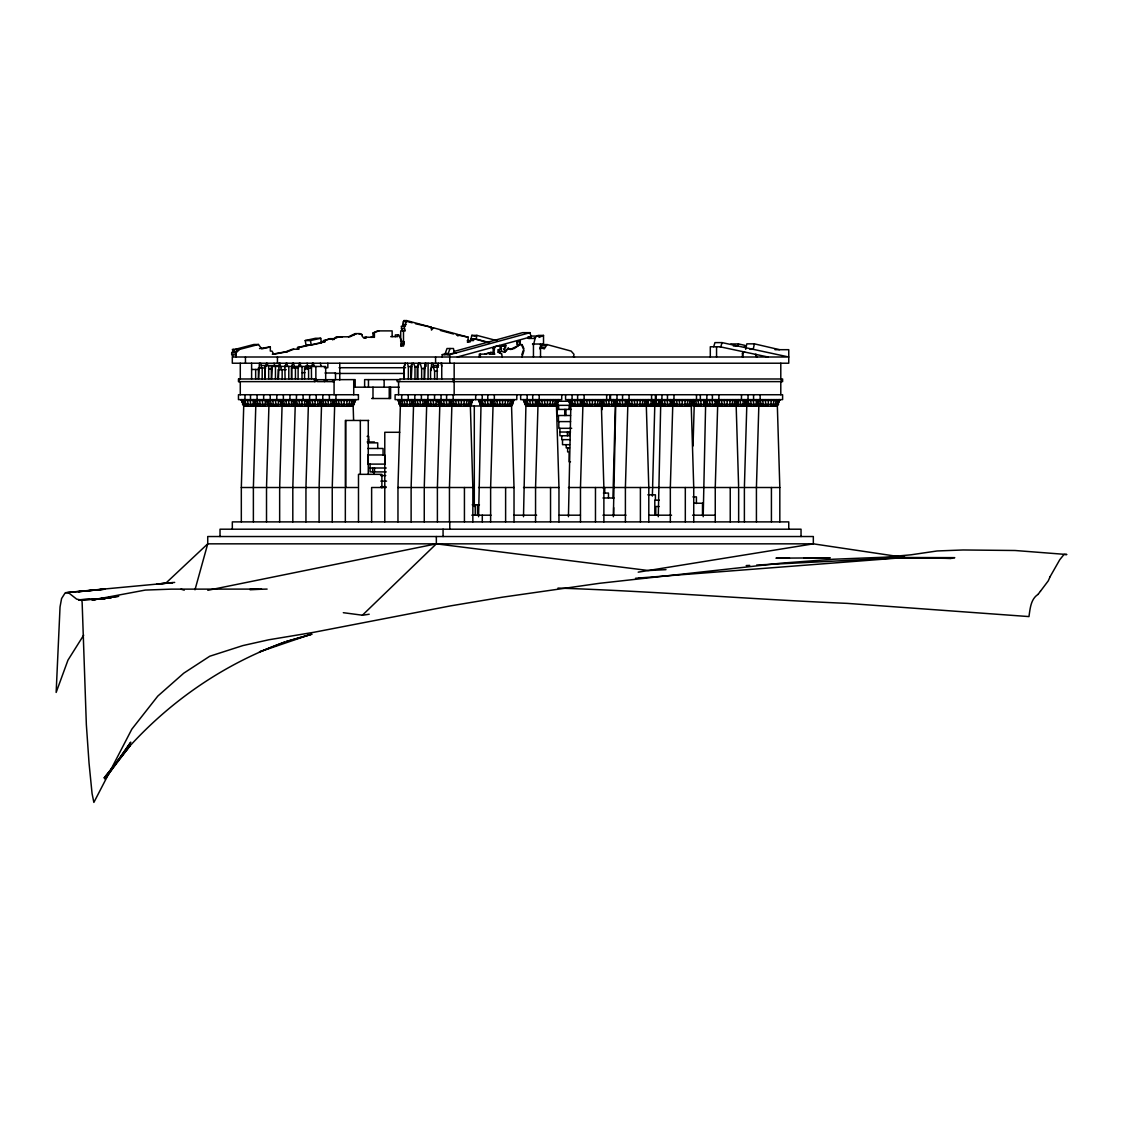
<?xml version="1.0" encoding="UTF-8"?>
<svg xmlns="http://www.w3.org/2000/svg" width="1123" height="1123" viewBox="0 0 1123 1123"><rect width="100%" height="100%" fill="white"/><g stroke="black" fill="none" stroke-linecap="round" stroke-linejoin="round"><path stroke-width="1.5" d="M278.448 399.62L278.392 406.189M291.587 399.62L291.531 406.189M317.879 399.62L317.823 406.189M331.032 399.62L330.976 406.189M409.895 399.62L409.839 406.189M423.034 399.62L422.978 406.189M490.456 406.189L490.512 399.62M535.376 406.189L535.432 399.62M580.31 406.189L580.352 399.62M611.726 399.62L611.67 406.189M625.23 406.189L625.286 399.62L627.799 406.189L625.399 487.508L625.399 521.886M651.158 399.62L651.101 406.189M670.15 406.189L670.291 399.62M715.07 406.189L715.211 399.62M743.173 399.62L743.117 406.189M756.312 400.462L756.256 406.189M253.194 406.189L253.251 399.62M265.253 406.189L265.309 399.62M304.684 406.189L304.74 399.62M344.115 406.189L344.171 399.62M436.131 406.189L436.187 399.62M449.27 406.189L449.326 399.62L451.853 406.189L449.453 487.508L449.453 521.886M461.328 406.189L461.385 399.62M502.5 406.189L502.557 399.62M547.434 406.189L547.491 399.62M592.354 406.189L592.411 399.62M637.274 406.189L637.331 399.62M682.194 406.189L682.251 399.62M703.672 406.189L703.728 401.767L705.862 406.189L703.63 400.462M727.128 406.189L727.185 399.62M768.3 406.189L768.357 399.62M241.319 521.886L241.319 487.508L243.719 406.189L241.277 399.62M266.516 521.886L266.516 487.508L268.916 406.189L266.474 399.62M279.655 521.886L279.655 487.508L282.055 406.189L279.627 399.62M292.808 521.886L292.808 487.508L295.209 406.189L292.766 399.62M305.947 521.886L305.947 487.508L308.348 406.189L305.905 399.62M319.1 521.886L319.1 487.508L321.501 406.189L319.058 399.62M332.24 521.886L332.24 487.508L334.64 406.189L332.197 399.62M397.963 521.886L397.963 487.508L400.364 406.189L397.921 399.62M411.116 521.886L411.116 487.508L413.517 406.189L411.074 399.62M424.255 521.886L424.255 487.508L426.656 406.189L424.213 399.62M478.58 516.734L480.981 406.189L478.538 399.62M523.5 516.734L525.901 406.189L523.458 399.62M568.435 516.734L570.835 406.189L568.392 399.62M602.082 409.656L602.195 406.189L659.58 406.189L658.415 399.62M612.933 497.826L615.334 406.189L612.891 399.62M613.228 399.62L615.699 406.189L613.355 516.734M652.365 496.113L654.765 406.189L652.323 399.62M658.232 399.62L660.675 406.189L658.275 516.734M693.031 445.985L694.196 406.189L692.975 404.364M744.381 521.886L744.381 487.508L746.781 406.189L744.338 399.62M268.916 406.189L280.778 406.189L281.354 401.767M265.969 366.407L266.46 363.22M266.951 399.62L267.639 406.189L243.719 406.189M293.931 406.189L293.089 400.462M307.07 406.189L307.421 404.364M333.363 406.189L332.534 399.62M346.502 406.189L347.189 399.62M425.378 406.189L424.55 399.62M438.517 406.189L438.868 404.364M451.671 406.189L452.007 404.364M463.715 406.189L464.403 399.62M504.901 406.189L505.575 399.62M549.821 406.189L550.509 399.62M594.741 406.189L595.429 399.62M614.056 406.189L614.393 404.364M639.661 406.189L640.349 399.62M653.488 406.189L652.66 399.62L655.144 406.189M684.595 406.189L685.283 399.62M692.919 406.189L693.27 404.364M729.515 406.189L730.203 399.62M745.504 406.189L744.675 399.62M770.701 406.189L771.375 399.62M311.829 366.561L312.475 363.22M744.198 347.414L745.04 345.379L738.457 343.947L738.05 345.996L733.347 345.996M298.69 366.337L299.322 363.22M497.096 340.69L476.882 335.37L471.786 335.37L471 339.034L476.11 339.034L489.558 342.669M476.11 339.034L476.882 335.37M539.77 348.846L542.535 344.579L547.098 344.579L571.158 351.092L574.021 354.363L573.502 356.721L574.527 357.002M547.098 344.579L544.318 348.846L541.468 348.074M745.672 349.281L746.837 343.849L754.389 343.849L779.516 349.688M754.389 343.849L753.224 349.281L749.953 349.281M470.748 340.564L471.141 338.753L473.92 338.753L488.421 342.669M473.92 338.753L473.527 340.564L467.266 340.564M279.206 363.22L278.378 378.984M533.074 344.017L533.453 344.929L535.138 338.444L528.329 338.444L531.614 336.058L539.068 336.058L539.068 337.405L543.518 335.412L543.518 344.017L532.456 344.017M600.272 406.189L602.405 399.62M692.259 399.62L690.112 406.189M194.981 589.814L207.727 543.841L207.727 536.527L813.333 536.527L813.333 543.841L638.201 572.154M417.924 378.984L417.924 367.235L419.033 363.22M259.413 363.22L258.571 378.984M271.612 378.984L272.342 366.407M405.024 363.22L404.055 366.674L404.055 378.984M425.224 363.22L424.578 378.984M425.673 363.22L424.199 368.498L424.199 378.984M431.681 363.22L431.035 370.59M438.307 363.22L437.17 367.277L437.17 378.984M292.668 363.22L291.727 366.407L291.727 378.984M354.363 403.073L355.135 400.462M471.183 404.364L471.955 401.767M512.748 403.073L513.66 399.62M557.668 403.073L558.594 399.62M602.602 403.073L603.514 399.62M647.522 403.073L648.434 399.62M692.442 403.073L693.368 399.62M737.376 403.073L738.148 400.462M713.695 346.768L714.944 342.613L722.061 342.613L788.753 357.002L232.307 357.002L232.307 363.22L788.753 363.22L788.753 349.688L774.982 349.688M722.061 342.613L720.812 346.768L710.298 346.768L710.298 357.002M513.66 400.462L511.288 406.189M558.594 400.462L556.222 406.189M648.434 400.462L646.062 406.189M693.368 400.462L690.996 406.189M353.591 420.03L353.169 406.189L355.612 399.62M472.853 521.886L472.853 487.508L470.369 406.189L472.811 399.62M514.025 521.886L514.025 487.508L511.555 406.189L513.997 399.62M558.959 521.886L558.959 487.508L556.475 406.189L558.917 399.62M603.879 521.886L603.879 487.508L601.409 406.189L603.851 399.62M779.825 521.886L779.825 487.508L777.355 406.189L779.797 399.62M285.074 366.407L286.112 363.22M1050.103 576.675L1059.761 559.731L1064 554.481L1066.85 554.509L1015.024 550.495L963.071 549.975L937.087 550.972L911.118 554.79L885.135 557.19L833.182 559.24L781.229 563.17L599.401 583.314L502.627 597.155L450.674 605.859L313.654 632.333L268.832 639.773L242.863 645.585L209.748 656.239L183.779 673.168L157.796 696.092L131.826 729.178L93.869 802.412L92.058 793.498L89.04 763.149L86.345 724.546L82.119 601.886L81.516 600.075L76.687 599.149L68.503 592.733L65.204 592.832L61.583 598.545L60.038 606.925L56.15 692.442L67.956 660.156L83.678 635.155M405.614 363.22L404.224 367.235L404.224 378.984M348.72 406.189L349.983 399.62M437.549 367.165L438.321 364.947M465.933 406.189L467.196 399.62M507.105 406.189L508.382 399.62M552.025 406.189L553.302 399.62M596.959 406.189L598.222 399.62M641.879 406.189L643.142 399.62M686.799 406.189L688.076 399.62M731.733 406.189L732.996 399.62M772.905 406.189L774.182 399.62M444.806 354.671L447.01 348.509L453.453 348.509L454.366 352.875L456.247 352.875M450.028 348.509L447.824 354.671L454.366 352.875M402.511 326.33L403.199 321.557L406.68 321.557L406.68 320.588L403.887 320.588L403.887 321.557M405.979 321.557L405.291 326.33L401.22 326.33L402.511 330.864M521.816 354.671L523.95 348.762L522.097 344.607L519.767 344.607L519.767 340.943L520.398 344.607M521.956 357.002L523.95 350.629M1050.103 576.689L1048.292 580.816L1040.445 591.245M418.682 363.22L417.223 366.603L417.223 378.984M493.769 354.222L492.913 352.58L493.713 346.867L499.721 345.491L501.546 348.818L498.191 349.871L498.191 352.159L501.588 353.815L502.318 357.002M484.645 354.124L491.2 352.369L489.221 354.222L494.794 354.222L493.923 352.58L494.738 346.867M350.601 406.189L352.369 399.62M467.814 406.189L469.582 399.62M508.986 406.189L510.754 399.62M553.92 406.189L555.688 399.62M598.84 406.189L600.608 399.62M643.76 406.189L645.528 399.62M688.694 406.189L690.448 399.62M733.614 406.189L735.383 399.62M774.8 406.189L776.555 399.62M404.14 343.512L403.494 346.01L400.7 346.01L401.346 343.512L404.14 343.512L403.494 341.42L400.7 341.42L400.7 330.864L405.291 330.864L403.999 326.33M1038.031 594.404L1040.445 591.245M352.032 406.189L354.18 399.62M469.246 406.189L471.379 399.62M510.418 406.189L512.565 399.62M555.338 406.189L557.485 399.62M645.192 406.189L647.339 399.62M735.046 406.189L737.179 399.62M776.218 406.189L778.365 399.62M503.876 349.506L505.715 345.28L505.715 347.218L503.876 349.506L505.729 351.148M776.99 406.189L779.474 399.62M352.903 406.189L355.275 399.62M470.116 406.189L472.348 399.62M601.142 406.189L603.514 400.462L605.058 406.189M735.916 406.189L738.288 399.62M777.102 406.189L779.334 399.62M693.733 521.886L693.733 487.508L691.249 406.189L693.691 399.62M738.653 521.886L738.653 487.508L736.183 406.189L738.611 399.62M105.408 778.772L130.773 742.163L104.804 778.885L130.17 745.588L104.2 777.846L130.17 745.588M467.828 341.982L468.235 337.223L459.209 334.78L457.861 335.959L457.861 334.415L433.464 327.818L431.471 330.078L431.471 327.284L406.68 320.588M1038.017 594.404C1030.717 599.135 1030.142 608.624 1028.963 616.583L847.163 603.374C750.697 599.275 654.442 591.274 557.963 588.087M129.566 746.346C172.03 699.685 225.4 663.412 284.821 642.019L259.455 651.887L311.408 634.158L286.028 641.612L312.012 634.242M236.237 354.826L231.689 354.826L231.689 352.664L233.921 350.474M238.034 349.393L234.679 352.664L233.57 349.393M231.689 352.664L236.237 352.664L239.592 349.393L258.444 344.48L261.757 348.916L270.32 346.923L270.32 351.092L272.019 351.092L273.731 354.208L287.221 351.752L293.805 349.211M742.443 357.002L742.443 353.198L744.605 351.934M742.443 353.198L744.184 351.934M505.097 351.148L508.031 348.312L510.923 349.45L514.488 348.411L518.826 345.337L516.987 344.607L516.987 341.785L519.767 340.943M504.255 349.506L505.476 351.148L504.522 352.327L508.663 348.312M165.895 583.104L207.727 543.841L813.333 543.841L904.913 557.513L635.506 578.275M533.902 338.444L537.201 336.058M508.031 348.312L510.291 349.45L518.826 345.337M332.464 338.683L332.464 339.595L335.805 337.377L340.985 336.802L349.913 336.802L356.538 333.629M332.464 339.595L337.223 337.377L342.389 336.802M348.495 336.802L355.121 333.629L360.02 333.629L362.182 334.696L362.182 336.254L363.992 338.191L366.07 338.191L366.07 337.097M373.018 337.363L373.018 333.012L377.496 330.892L392.138 330.892L392.138 336.633M373.018 333.012L378.914 330.892M273.731 354.208L272.313 354.208L285.803 351.752L292.387 349.211L298.957 349.211L298.957 347.498L318.553 343.175M498.191 349.871L501.546 348.818M491.2 352.369L485.655 354.124L479.296 354.124L479.296 357.002M498.191 352.159L501.756 351.148L498.444 352.159L501.588 353.815M320.392 342.459L329.671 338.683L333.868 338.683L333.868 339.595M323.494 340.55L331.088 338.683M516.987 341.785L520.398 340.943M442.237 357.002L442.237 354.671L447.151 353.324M453.818 351.499L522.574 332.661L530.028 332.661L531.039 336.816L457.328 357.002M442.237 354.671L449.691 354.671L530.028 332.661M235.044 349.393L253.896 344.48L258.444 344.48M501.012 346.375L505.336 345.28M505.715 345.28L499.96 346.74L500.914 348.818M259.525 348.579L270.32 346.923M305.217 340.55L315.493 338.276L320.715 338.276L321.515 342.796L311.253 345.07L306.032 345.07L305.217 340.55L310.439 340.55L320.715 338.276M297.539 349.211L297.539 347.498L308.572 345.07M324.912 340.55L324.912 341.771L320.266 342.796L321.515 342.796M207.811 590.305L436.342 543.841L648.547 570.54L665.981 569.642M369.2 614.225L362.308 615.306L436.342 543.841L436.342 536.527M104.565 598.419L92.718 599.654L118.701 596.271L93.321 599.808L145.274 590.08L171.257 589.14L257.841 589.098M107.948 598.068L111.331 597.717L107.696 598.04M78.231 591.709L104.2 589.14M79.101 599.864L104.242 598.377M172.338 582.655L65.808 592.621M156.757 584.058L174.683 582.416M78.835 591.653L104.804 589.196L67.619 592.509M157.36 584.044L172.591 582.655M92.114 599.584L105.646 598.475M90.907 599.584L105.365 598.475M91.51 599.598L105.043 598.601M746.205 565.571L749.701 565.402M756.677 565.037L904.913 557.513M78.764 599.78L90.303 599.443L78.498 599.78M267.106 589.084L249.783 589.519L261.631 589.238M830.332 557.836L803.745 558.061M789.497 558.075L775.965 558.159L829.125 557.836M403.199 324.449L405.979 324.449M431.471 327.284L415.468 323.719M430.671 327.818L433.464 327.818M401.22 328.66L403.999 328.66M362.182 334.696L358.602 333.629M459.209 334.78L456.429 334.78L468.235 337.223M352.44 335.286L353.857 335.286M537.945 335.412L543.518 335.412M390.734 336.633L397.71 336.633L397.71 334.893M528.049 336.816L531.039 336.816M335.805 337.377L337.223 337.377M528.063 337.63L529.789 338.444M323.494 341.771L324.912 341.771M404.14 341.939L400.7 341.42M467.266 341.982L470.046 341.982L470.046 340.564M730.905 343.947L738.457 343.947M400.7 344.747L403.494 344.747M540.107 347.232L544.655 347.232M297.539 347.498L298.957 347.498M492.913 348.649L493.923 348.649M239.592 349.393L232.349 349.393L233.458 352.664M285.803 351.752L287.221 351.752M492.913 352.58L493.923 352.58M756.298 354.461L755.428 354.461L756.467 357.002M260.676 363.22L261.322 365.522L266.502 365.522M432.846 363.22L433.464 365.424L438.644 365.424M278.518 365.607L264.86 365.607L264.86 378.984M313.415 366.21L305.498 366.21L305.498 369.439M279.515 366.407L271.331 366.407L271.331 378.984M293.075 366.407L280.118 366.407L280.118 363.22M293.524 363.22L294.366 366.421L299.546 366.421M407.41 363.22L408.365 366.603L411.636 366.603M413.475 363.22L414.991 366.603L418.275 366.603M414.991 367.235L417.924 367.235M438.223 367.235L431.695 367.235L430.544 369.341L430.544 378.984M324.35 367.726L327.832 367.726L327.832 363.22M339.062 367.726L405.557 367.726M265.73 367.993L258.402 367.993L258.402 378.984M298.367 367.895L291.447 367.895L291.447 378.984M311.506 368.232L304.586 368.232L304.586 378.984M420.17 363.22L421.644 368.498L424.578 368.498M268.692 368.99L271.612 368.99M251.608 369.467L258.571 369.467M286.211 369.664L278.111 369.664L278.111 378.984M433.31 367.235L434.629 371.095L437.549 371.095M302.017 372.682L304.951 372.682M325.038 373.004L335.51 373.004L335.51 379.714M334.71 373.454L404.392 373.454M315.858 378.984L238.469 378.984L238.469 381.623L315.858 381.623L315.858 366.477M314.44 379.714L355.177 379.616L355.177 387.182M400.462 379.616L364.624 379.616L364.624 387.182M334.078 381.623L326.793 381.623L326.793 379.714M354.447 387.182L399.156 387.182M371.629 398.511L390.607 398.511L390.607 387.182M241.277 400.462L278.448 400.462M279.627 400.462L291.587 400.462M292.766 400.462L317.879 400.462M319.058 400.462L331.032 400.462M332.197 400.462L355.612 400.462M397.921 400.462L409.895 400.462M411.074 400.462L423.034 400.462M424.213 400.462L472.811 400.462M478.538 400.462L513.997 400.462M523.458 400.462L558.917 400.462M568.392 400.462L611.726 400.462M612.891 400.462L651.158 400.462M652.323 400.462L743.173 400.462M744.338 400.462L779.797 400.462M557.598 401.248L569.389 401.248M242.498 404.364L354.391 404.364M399.142 404.364L471.604 404.364M479.76 404.364L490.484 404.364M490.583 399.62L491.804 404.364L512.776 404.364M524.68 404.364L535.404 404.364M535.517 399.62L536.724 404.364L557.71 404.364M569.6 404.364L580.338 404.364M580.437 399.62L581.658 404.364L625.258 404.364M626.578 404.364L658.99 404.364M659.454 404.364L670.178 404.364M670.291 400.462L671.498 404.364L715.098 404.364M715.211 400.462L716.432 404.364L778.576 404.364M557.387 405.333L571.074 405.333M469.372 405.993L480.49 405.993M282.055 406.189L320.223 406.189L319.774 401.767M321.501 406.189L353.169 406.189M400.364 406.189L412.225 406.189L411.79 401.767M413.517 406.189L470.369 406.189M480.981 406.189L511.555 406.189M525.901 406.189L556.475 406.189M570.835 406.189L601.409 406.189M660.675 406.189L691.249 406.189M694.196 406.189L736.183 406.189M736.506 406.189L777.355 406.189M571.228 409.418L557.247 409.418L557.247 415.51L570.582 415.51M368.737 420.465L345.351 420.465L345.337 521.886M570.61 421.602L558.44 421.602L558.44 415.51M571.705 428.312L558.819 428.312L558.819 421.602M559.914 432.032L570.498 432.032M399.76 432.285L384.782 432.285L384.782 521.886M367.151 436.37L368.723 436.37L368.723 441.971M570.189 439.654L561.767 439.654L561.767 435.752M367.151 441.971L374.408 441.971M367.67 442.855L377.707 442.855L377.707 448.47M569.586 444.68L562.511 444.68L562.511 439.654M569.586 447.895L566.217 447.895L566.217 444.68M367.67 448.47L383.069 448.47L383.069 454.955M570.484 461.792L569.094 461.792L569.094 451.909L567.634 451.909L567.634 447.895M385.245 464.108L367.895 464.108L367.895 454.955L384.74 454.955L384.74 464.108M370.085 468.01L386.228 468.01M386.228 471.913L370.085 471.913L370.085 464.108M380.557 475.562L385.736 475.562M380.851 481.121L386.565 481.121M380.851 486.68L386.003 486.68M241.319 487.508L265.337 487.508M266.516 487.508L278.49 487.508M279.655 487.508L291.629 487.508M292.808 487.508L304.768 487.508M305.947 487.508L317.921 487.508M319.1 487.508L331.06 487.508M332.24 487.508L344.214 487.508M345.337 487.508L357.311 487.508M386.101 487.508L371.629 487.508L371.629 521.886M397.963 487.508L409.937 487.508M411.116 487.508L423.076 487.508M424.255 487.508L472.853 487.508M478.58 487.508L514.025 487.508M523.5 487.508L558.959 487.508M568.435 487.508L611.754 487.508M612.933 487.508L651.186 487.508M652.365 487.508L738.653 487.508M740.169 487.508L743.201 487.508M744.381 487.508L779.825 487.508M603.177 488.14L604.721 488.14L604.721 493.067M603.416 493.067L608.469 493.067L608.469 497.994M647.831 494.822L655.397 494.822L655.397 499.917M692.933 496.899L696.414 496.899L696.414 503.553M602.967 497.994L614.028 497.994M659.299 500.184L654.807 500.184L654.807 515.19M693.86 503.244L703.237 503.244M472.221 504.817L479.437 504.817M659.075 506.529L655.79 506.529L655.79 515.19M471.828 515.19L491.046 515.19M513.829 515.19L536.612 515.19M559.226 515.19L580.423 515.19M602.967 515.19L625.988 515.19M648.771 515.19L671.554 515.19M692.582 515.19L715.365 515.19M904.029 557.612L954.775 557.696L902.218 557.64L952.36 558.285L925.773 557.78L951.153 558.398L896.786 557.598M639.015 577.755L644.321 578.177M343.315 612.695L362.406 615.207M719.955 346.768L767.978 357.002M471.786 335.37L475.155 336.254M542.535 344.579L545.75 345.449M403.887 320.588L412.155 322.82M440.427 330.457L453.439 333.98M471.141 338.753L472.179 339.034M180.985 589.182L184.256 590.165M501.49 351.148L504.522 352.327M716.432 404.364L717.653 406.189L715.253 487.508L715.253 521.886M671.498 404.364L672.733 406.189L670.333 487.508L670.333 521.886M615.755 406.189L613.312 400.462M581.658 404.364L582.879 406.189L580.479 487.508L580.479 521.886M536.724 404.364L537.959 406.189L535.559 487.508L535.559 521.886M491.804 404.364L493.025 406.189L490.625 487.508L490.625 521.886M757.899 404.364L759.092 406.189M744.675 400.462L747.048 406.189M717.906 406.189L715.533 399.62M672.986 406.189L670.613 399.62M653.839 404.364L655.032 406.189M628.066 406.189L625.693 399.62M615.601 406.189L613.355 399.62M583.132 406.189L580.759 399.62M538.212 406.189L535.839 399.62M493.292 406.189L490.919 399.62M425.729 404.364L426.922 406.189M399.437 404.364L400.63 406.189M333.713 404.364L334.907 406.189L332.675 399.62M294.282 404.364L295.461 406.189M267.99 404.364L269.183 406.189M254.837 404.364L256.03 406.189M243.986 406.189L241.613 400.462M759.204 406.189L756.72 399.62L757.506 403.073M745.981 404.364L747.146 406.189M718.018 406.189L715.674 399.62M694.576 406.189L692.231 400.462M673.098 406.189L670.754 399.62M628.178 406.189L625.834 399.62M601.381 404.364L602.56 406.189M583.244 406.189L580.9 399.62M571.2 406.189L568.715 399.62M538.324 406.189L535.98 399.62M526.28 406.189L523.936 400.462M493.404 406.189L491.06 399.62M481.346 406.189L478.875 399.62M440.174 406.189L437.83 399.62M427.021 406.189L424.676 399.62M413.882 406.189L411.397 399.62L411.537 400.462M400.743 406.189L398.398 399.62M321.866 406.189L319.522 399.62M308.727 406.189L306.382 399.62M295.574 406.189L293.089 399.62M282.435 406.189L280.09 399.62M269.281 406.189L266.951 400.462M256.142 406.189L253.658 399.62L254.444 403.073M244.098 406.189L241.613 399.62M760.173 406.189L758.095 399.62M748.129 406.189L746.037 399.62M719.001 406.189L716.909 399.62M706.943 406.189L704.865 399.62M695.544 406.189L693.467 399.62M674.067 406.189L671.989 399.62M662.023 406.189L659.945 399.62M656.113 406.189L654.035 399.62M629.147 406.189L627.069 399.62M617.103 406.189L615.011 399.62M602.49 404.364L603.542 406.189M584.227 406.189L582.135 399.62M572.183 406.189L570.091 399.62M539.307 406.189L537.215 399.62M527.249 406.189L525.171 399.62M494.373 406.189L492.295 399.62M482.329 406.189L480.237 399.62M453.201 406.189L451.109 399.62M441.142 406.189L439.065 399.62M428.003 406.189L425.912 399.62M414.85 406.189L412.773 399.62M401.711 406.189L399.62 399.62M335.988 406.189L333.896 399.62M322.848 406.189L320.757 399.62M309.695 406.189L307.618 399.62M296.556 406.189L294.465 399.62M283.403 406.189L281.326 399.62M270.264 406.189L268.172 399.62M257.125 406.189L255.033 399.62M245.067 406.189L242.989 399.62M761.689 406.189L760.004 399.62M749.645 406.189L747.96 400.462L748.1 394.735M720.517 406.189L718.832 400.462L718.959 394.735M708.459 406.189L706.774 400.462L706.914 394.735M697.06 406.189L695.376 399.62M675.583 406.189L673.898 400.462L674.039 394.735M663.539 406.189L661.854 400.462L661.994 394.735M657.629 406.189L655.944 400.462L656.085 394.735M630.663 406.189L628.978 400.462L629.119 394.735M618.619 406.189L616.934 400.462L617.06 394.735M585.743 406.189L584.058 400.462L584.185 394.735M573.685 406.189L572 400.462L572.14 394.735M540.823 406.189L539.124 400.462L539.265 394.735M528.765 406.189L527.08 400.462L527.22 394.735M495.889 406.189L494.204 399.62M483.845 406.189L482.16 400.462L482.286 394.735M454.717 406.189L453.018 399.62M442.659 406.189L440.974 400.462L441.114 394.735M429.519 406.189L427.835 400.462L427.961 394.735M416.366 406.189L414.682 399.62M403.227 406.189L401.543 399.62M337.504 406.189L335.819 399.62M324.365 406.189L322.666 399.62M311.211 406.189L309.527 400.462L309.667 394.735M298.072 406.189L296.388 400.462L296.514 394.735M284.919 406.189L283.235 399.62M271.78 406.189L270.096 399.62M258.641 406.189L256.942 399.62M246.583 406.189L244.898 400.462L245.039 394.735M521.465 344.607L523.304 348.762M755.863 354.461L756.902 357.002M763.64 406.189L762.475 399.62M751.596 406.189L750.431 399.62M738.457 406.189L737.278 400.462M722.468 406.189L721.289 399.62M710.41 406.189L709.245 399.62M699.011 406.189L697.846 399.62M677.548 406.189L676.369 399.62M665.49 406.189L664.325 399.62M632.614 406.189L631.449 399.62M620.57 406.189L619.391 399.62M607.01 406.189L605.83 399.62M587.694 406.189L586.515 399.62M575.65 406.189L574.471 399.62M542.774 406.189L541.595 399.62M530.716 406.189L529.551 399.62M497.84 406.189L496.675 399.62M485.796 406.189L484.617 399.62M456.668 406.189L455.489 399.62M444.61 406.189L443.445 399.62M431.471 406.189L430.291 399.62M418.332 406.189L417.152 399.62M405.178 406.189L404.013 399.62M339.455 406.189L338.29 399.62M326.316 406.189L325.137 399.62M313.163 406.189L311.997 399.62M300.023 406.189L298.844 399.62M286.87 406.189L285.705 399.62M273.731 406.189L272.566 399.62M260.592 406.189L259.413 399.62M248.534 406.189L247.369 399.62M658.962 401.767L660.942 406.189L658.569 399.62M614.042 401.767L616.008 406.189L613.776 400.462M569.108 401.767L569.894 404.364M524.188 401.767L524.974 404.364M479.268 401.767L480.054 404.364M450.126 401.767L452.106 406.189L449.874 399.62M437.689 400.462L438.475 403.073M398.258 400.462L399.044 403.073M306.242 400.462L307.028 403.073M281.129 404.364L279.95 399.62M440.904 363.22L441.746 366.224M320.294 363.22L321.206 366.477M313.387 363.22L314.3 366.477M274.026 363.22L274.7 365.607M267.12 363.22L267.793 365.607M306.523 366.21L307.183 369.467M307.084 363.22L307.66 366.337M300.178 363.22L300.753 366.337M286.955 363.22L287.53 366.337M310.439 340.55L311.253 345.07M765.9 406.189L765.325 399.62M753.856 406.189L753.28 399.62M740.703 406.189L740.127 399.62M724.714 406.189L724.138 399.62M712.67 406.189L712.094 399.62M701.271 406.189L700.696 399.62M679.794 406.189L679.218 399.62M667.75 406.189L667.174 399.62M648.687 406.189L648.111 400.462M634.874 406.189L634.298 399.62M622.83 406.189L622.24 399.62M609.256 406.189L608.68 399.62M589.954 406.189L589.364 399.62M577.896 406.189L577.32 399.62M545.02 406.189L544.444 399.62M532.976 406.189L532.4 399.62M500.1 406.189L499.524 399.62M488.056 406.189L487.466 399.62M458.914 406.189L458.338 399.62M446.87 406.189L446.294 399.62M433.731 406.189L433.141 399.62M420.578 406.189L420.002 399.62M407.438 406.189L406.863 399.62M341.715 406.189L341.139 399.62M328.562 406.189L327.986 399.62M315.423 406.189L314.847 399.62M302.284 406.189L301.694 399.62M289.13 406.189L288.555 399.62M275.991 406.189L275.416 399.62M262.838 406.189L262.263 399.62M250.794 406.189L250.218 399.62M425.799 363.22L426.108 366.28M801.036 536.527L801.036 529.2L220.024 529.2L220.024 536.527M788.753 529.2L788.753 521.886L232.321 521.886L232.321 529.2M781.201 378.984L781.201 381.623M780.794 363.22L780.794 378.984M780.794 381.623L780.794 394.735M771.417 487.508L771.417 521.886M760.145 394.735L760.145 399.62M756.312 399.62L758.825 406.189L756.425 487.508L756.425 521.886M753.575 394.735L753.575 399.62M742.879 353.198L742.879 357.002M741.517 394.735L741.433 399.62M730.231 487.508L730.231 521.886M716.558 346.768L716.558 357.002M712.389 394.735L712.389 399.62M703.63 399.62L703.489 400.462M703.195 516.734L705.595 406.189L703.166 399.62M702.507 503.244L702.507 515.19M700.345 394.735L700.345 399.62M696.499 394.735L696.499 399.62M685.311 487.508L685.311 521.886M667.469 394.735L667.469 399.62M655.425 394.735L655.425 399.62M651.579 394.735L651.579 399.62M648.771 399.62L646.329 406.189L648.799 487.508L648.799 521.886M640.391 487.508L640.391 521.886M622.549 394.735L622.549 399.62M613.776 399.62L613.635 400.462M613.663 507.624L613.663 515.19M610.491 394.735L610.491 399.62M610.07 394.735L610.07 399.62M606.659 394.735L606.659 399.62M595.471 487.508L595.471 521.886M577.615 394.735L577.615 399.62M570.091 405.333L570.091 409.418M569.15 405.333L569.15 409.418M569.249 432.032L569.249 435.752L559.914 435.752L559.914 428.312M567.396 432.032L567.396 435.752M565.936 409.418L565.936 415.51M565.571 394.735L565.571 399.62L782.605 399.62L782.605 394.735L395.099 394.735L395.099 399.62L516.805 399.62L516.805 394.735M564.729 409.418L564.729 415.51M561.725 394.735L561.725 399.62L520.651 399.62L520.651 394.735M558.622 405.333L558.622 409.418M558.173 405.333L558.173 409.418M550.537 487.508L550.537 521.886M540.528 344.017L540.528 357.002M533.453 344.929L533.453 357.002M532.695 394.735L532.695 399.62M523.936 399.62L523.795 400.462M518.18 344.607L518.18 345.337M517.633 341.785L517.633 344.607M505.617 487.508L505.617 521.886M498.823 349.871L498.823 352.159M494.345 394.735L494.345 399.62M487.775 394.735L487.775 399.62M482.286 515.19L482.286 521.886M480.321 354.124L480.321 357.002M477.5 504.817L477.5 515.19M475.717 394.735L475.619 399.62M475.226 504.817L475.226 515.19M474.299 405.993L474.299 506.515M464.431 487.508L464.431 521.886M454.155 363.22L454.155 394.735M453.159 378.984L453.159 381.623M453.159 394.735L453.159 399.62M449.691 354.671L449.79 363.22M449.733 399.62L449.733 400.462M449.79 521.886L449.79 529.2M446.589 394.735L446.589 399.62M443.066 529.2L443.066 536.527M441.746 363.22L441.746 378.984M437.352 399.62L439.795 406.189L437.394 487.508L437.394 521.886M435.584 357.002L435.584 363.22M434.629 371.095L434.629 378.984M434.545 394.735L434.545 399.62M433.464 365.424L433.464 368.035M428.102 363.22L428.102 378.984M421.644 368.498L421.644 378.984M421.392 394.735L421.392 399.62M414.991 366.603L414.991 378.984M414.822 394.735L414.822 399.62M411.285 378.984L412.057 363.22L410.807 366.603L410.807 378.984M408.365 366.603L408.365 378.984M408.253 394.735L408.253 399.62M403.494 330.864L403.494 341.42M401.683 394.735L401.683 399.62M401.262 346.01L401.262 340.058L398.693 334.893L395.352 334.893L395.352 336.633M399.9 379.714L399.9 378.984L782.605 378.984L782.605 381.623L397.177 381.623L397.177 379.714M398.581 381.385L398.581 394.735M389.232 387.182L389.232 398.511M384.136 379.616L384.136 387.182M381.89 487.929L381.89 474.341L358.49 474.341L358.49 521.886M374.521 468.01L374.521 471.913M374.422 333.012L374.422 337.363L370.927 337.097M373.819 471.913L373.819 474.341M372.99 387.182L372.99 398.511M372.654 468.01L372.654 471.913M372.345 337.363L364.666 337.097L364.666 338.191M368.456 379.616L368.456 387.182M368.484 439.177L368.484 441.971M368.274 420.465L368.274 473.752M360.329 420.465L360.329 473.752M353.731 379.714L353.731 394.735M345.814 420.465L345.814 487.508M339.764 363.22L339.764 380.009M335.959 394.735L335.959 399.62M334.078 379.714L334.078 394.735M332.675 379.714L332.675 381.623M329.376 394.735L329.376 399.62M325.852 379.714L325.852 381.623L317.318 381.623L317.318 379.714M325.684 379.714L325.684 366.477L298.114 366.477L298.114 378.984M324.435 379.714L324.435 381.623M322.806 394.735L322.806 399.62M319.381 399.62L319.381 400.462M316.237 394.735L316.237 399.62M314.44 378.984L314.44 381.623M311.38 366.477L311.506 378.984M308.586 368.232L308.586 378.984M303.098 394.735L303.098 399.62M302.017 366.477L302.017 378.984M295.447 367.895L295.447 378.984M294.366 366.421L294.366 367.895M289.945 394.735L289.945 399.62M288.793 366.407L288.793 378.984M284.877 366.407L285.074 378.984M283.375 394.735L283.375 399.62M282.154 369.664L282.154 378.984M281.031 366.407L281.031 369.664M277.437 357.002L277.437 363.22M276.805 394.735L276.805 399.62M275.458 366.407L275.458 378.984M270.236 394.735L270.236 399.62M268.692 365.607L268.692 378.984M265.112 367.993L265.112 378.984M263.652 394.735L263.652 399.62M262.192 367.993L262.192 378.984M261.322 365.522L261.322 367.993M257.083 394.735L257.083 399.62M255.651 369.467L255.651 378.984M253.335 399.62L255.777 406.189L253.377 487.508L253.377 521.886M251.608 363.22L251.608 378.984M250.513 394.735L250.513 399.62M245.446 357.002L245.446 363.22M240.28 363.22L240.28 378.984M240.28 381.623L240.28 394.735M238.876 378.984L238.876 381.623M236.237 352.664L236.237 357.002M232.587 354.826L232.587 357.002M358.419 394.735L238.469 394.735L238.469 399.62L358.419 399.62L358.419 394.735"/></g></svg>
